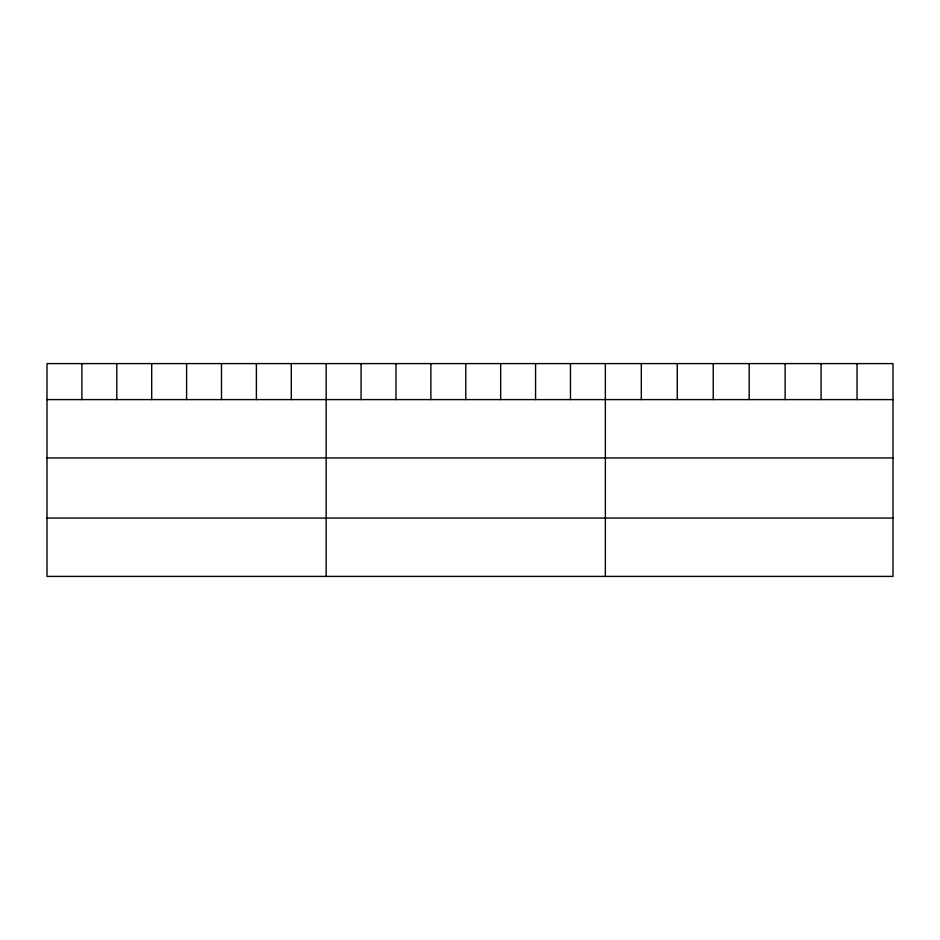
<?xml version="1.0" encoding="UTF-8"?>
<svg xmlns="http://www.w3.org/2000/svg" width="940" height="940" viewBox="0 0 940 940"><rect width="100%" height="100%" fill="white"/><g stroke="black" fill="none" stroke-linecap="round" stroke-linejoin="round"><path stroke-width="1.41" d="M893 399.594L893 576.408L47 576.408L47 363.592L893 363.592L893 399.594L47 399.594M47 457.945L893 457.945M47 518.058L893 518.058M857.045 363.592L857.045 399.594M821.09 363.592L821.09 399.594M785.135 363.592L785.135 399.594M749.18 363.592L749.18 399.594M713.225 363.592L713.225 399.594M677.27 363.592L677.27 399.594M641.315 363.592L641.315 399.594M605.36 363.592L605.36 576.408M570.462 363.592L570.462 399.594M535.565 363.592L535.565 399.594M500.668 363.592L500.668 399.594M465.77 363.592L465.77 399.594M430.873 363.592L430.873 399.594M395.975 363.592L395.975 399.594M361.078 363.592L361.078 399.594M326.18 363.592L326.18 576.408M291.283 363.592L291.283 399.594M256.385 363.592L256.385 399.594M221.488 363.592L221.488 399.594M186.59 363.592L186.59 399.594M151.692 363.592L151.692 399.594M116.795 363.592L116.795 399.594M81.898 363.592L81.898 399.594"/></g></svg>
